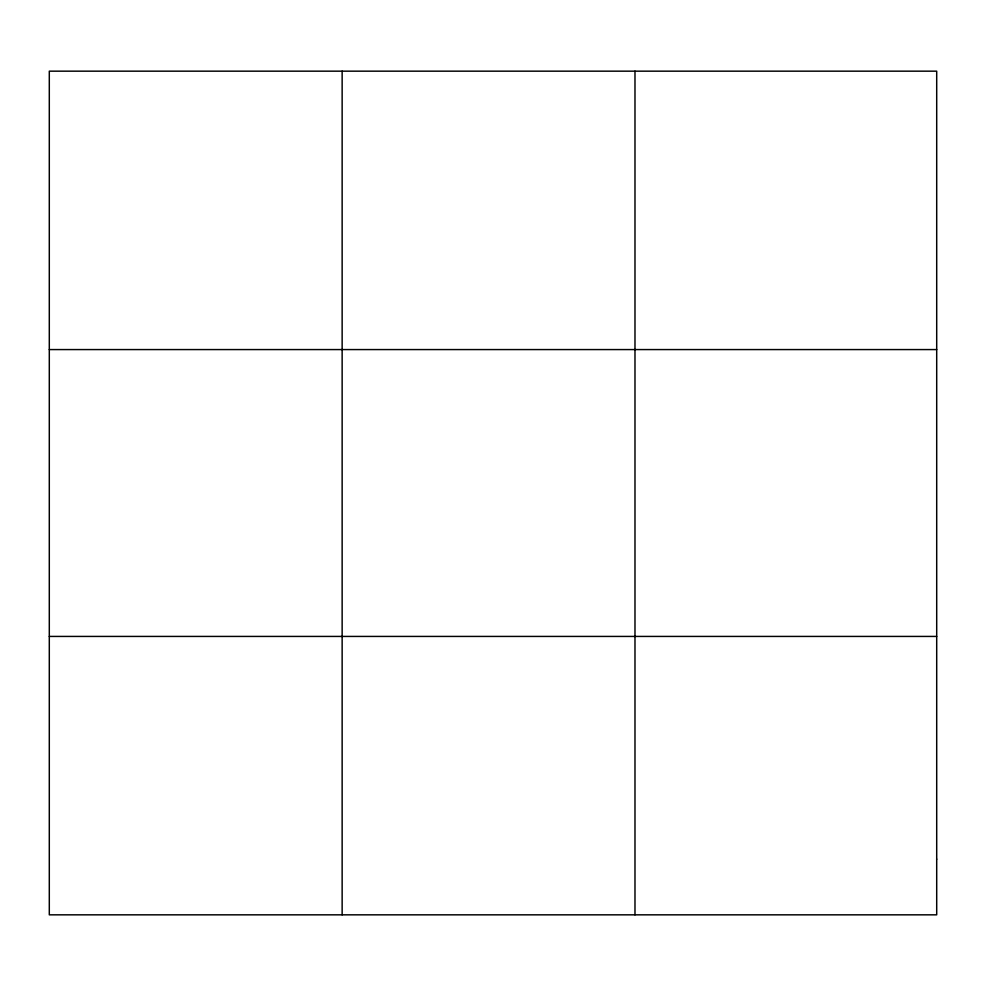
<?xml version="1.0" encoding="UTF-8"?>
<svg xmlns="http://www.w3.org/2000/svg" width="986" height="986" viewBox="0 0 986 986"><rect width="100%" height="100%" fill="white"/><g stroke="black" fill="none" stroke-linecap="round" stroke-linejoin="round"><path stroke-width="1.48" d="M342.142 71.165L342.142 914.835M634.984 71.165L634.984 914.835M49.3 349.574L936.7 349.574M49.3 636.426L936.7 636.426M936.7 859.151L936.7 914.835L49.3 914.835L49.3 71.165L936.7 71.165L936.7 859.151"/></g></svg>
